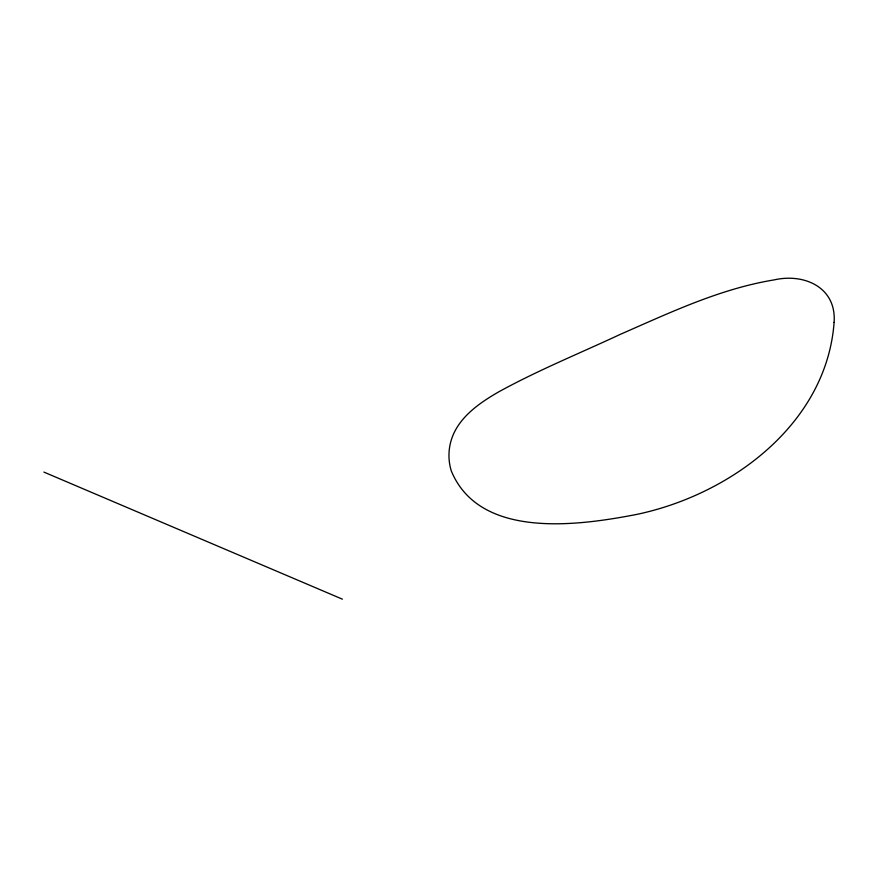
<?xml version="1.0" encoding="UTF-8"?>
<svg xmlns="http://www.w3.org/2000/svg" width="878" height="878" viewBox="0 0 878 878"><rect width="100%" height="100%" fill="white"/><g stroke="black" fill="none" stroke-linecap="round" stroke-linejoin="round"><path stroke-width="1.32" d="M43.9 472.09L342.398 599.169M834.1 322.424C826.494 424.414 730.035 495.005 636.254 514.508C578.317 525.702 479.586 539.652 451.248 470.817A52.746 52.746 0 0 1 450.019 444.959C455.155 419.662 477.994 403.748 498.978 391.72C538.236 370.132 579.842 353.274 620.395 334.309C670.134 312.579 720.092 288.741 774.089 279.906C804.303 272.992 836.69 287.424 834.1 322.424"/></g></svg>
